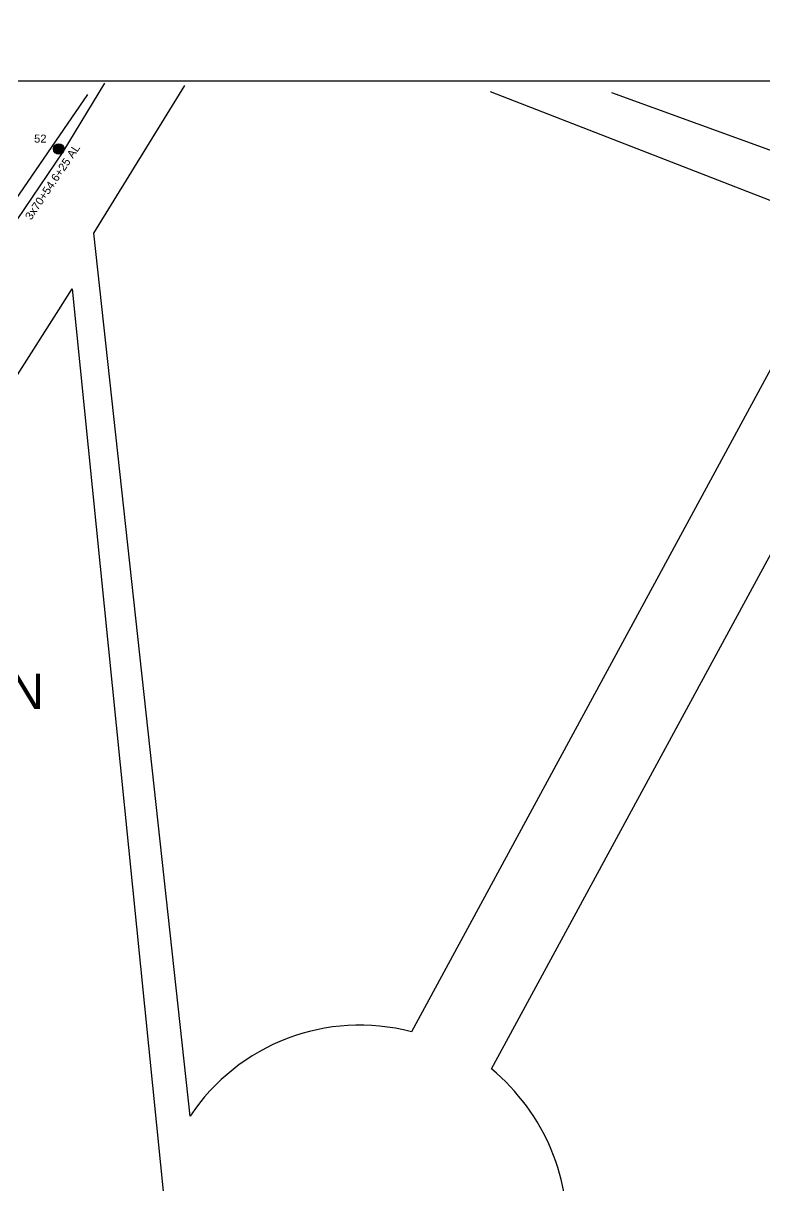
# Model space of a CAD drawing. Header units: millimetres. Extents: x 1421 to 7616, y 908 to 2861.
# Drawn here: x 6374.5 to 6541.2, y 2599.2 to 2860.7 of the extents above; entities that cross this region are included whole.
import ezdxf
from ezdxf.enums import TextEntityAlignment as Align

# ---------------------------------------------------------------- set-up
doc = ezdxf.new("R2010")
doc.units = ezdxf.units.MM
for name, color, linetype in [('TEXT ΚΑΛΩΔΙΩΝ', 7, 'Continuous'), ('Στύλος Ξύλινος', 7, 'Continuous'), ('Στύλος Ξύλινος @ 1', 7, 'Continuous'), ('Υπόβαθρο ΔΕΗ', 7, 'Continuous')]:
    doc.layers.add(name, color=color, linetype=linetype)
doc.layers.add('Άγνωστα', color=7, linetype='Continuous', lineweight=30)
doc.layers.add('Συνεστραμμένα ΧΤ   3x70+54.6+25 AL', color=7, linetype='SYN_LINE', lineweight=30)
doc.styles.add('arial', font='ARIAL.TTF')
doc.styles.get("Standard").update_dxf_attribs({"font": 'ARIAL.TTF', "height": 1.8})
doc.linetypes.add('SYN_LINE', pattern='A,0.5,-0.0001,["/\\/\\/\\/",Standard,S=0.1,R=0,X=0,Y=-0.05],-0.25', length=0.7501)

# ---------------------------------------------------------------- blocks, each defined once
blk = doc.blocks.new('ΥΠΑΡΧΩΝ ΞΥΛΙΝΟΣ ΣΤΥΛΟΣ')
at = {"layer": 'Στύλος Ξύλινος'}
h = blk.add_hatch(color=7, dxfattribs=at)
h.paths.add_polyline_path([(-2.62, 0, 0.270008), (-1.29, -2.28), (1.3, 2.27, 0.576266)])
h.paths.add_polyline_path([(-1.29, -2.28, 0.574793), (2.62, 0, 0.268822), (1.3, 2.27)])
at = {"layer": 'Στύλος Ξύλινος', "color": 7}
blk.add_line((-1.29, -2.28), (1.3, 2.27), dxfattribs=at)
blk.add_circle((0, 0), 2.62, dxfattribs=at)
at = {"layer": 'Στύλος Ξύλινος', "color": 1, "flags": 4}
for tag, p in [('ΑΡΙΘΜΟΣ', (-4.91, 8.6)), ('ΤΥΠΟΣ', (-4.85, 3.39))]:
    blk.add_attdef(tag, p, '', height=4, dxfattribs=at)

msp = doc.modelspace()

# ---------------------------------------------------------------- linework, layer by layer
at = {"layer": 'Άγνωστα', "lineweight": -3, "ltscale": 0.1}
msp.add_lwpolyline([(7529.06, 1836.26), (5255.84, 1836.26), (5255.84, 2847.77), (7529.06, 2847.77)], close=True, dxfattribs=at)
at = {"layer": 'Συνεστραμμένα ΧΤ   3x70+54.6+25 AL', "color": 6, "lineweight": -3, "ltscale": 15}
msp.add_lwpolyline([(6355.35, 2792.4), (6371.36, 2813.89), (6383.42, 2831.74), (6392.79, 2847.23)], dxfattribs=at)
at = {"layer": 'Υπόβαθρο ΔΕΗ', "lineweight": -3, "ltscale": 0.1}
for points in [[(6388.9, 2844.7), (6369.08, 2815.8), (6311.31, 2853.44), (6315.53, 2860.69)], [(6576.07, 2844.71), (6564.18, 2824.16), (6506.82, 2845.03)], [(6211.94, 2527.94), (6385.44, 2800.93), (6408.93, 2568.15), (6211.94, 2527.94)]]:
    msp.add_lwpolyline(points, dxfattribs=at)
for points in [[(6479.46, 2845.35), (6559.48, 2814.21), (6461.72, 2633.82, 0.320759), (6411.97, 2614.8), (6390.31, 2813.49), (6410.82, 2846.7)], [(6607.77, 2609.6), (6496.68, 2584.97, 0.245596), (6479.74, 2625.45), (6578.46, 2807.45), (6611.73, 2793.95)]]:
    msp.add_lwpolyline(points, format="xyb", dxfattribs=at)

# ---------------------------------------------------------------- block references
at = {"layer": 'Στύλος Ξύλινος @ 1', "lineweight": -3, "ltscale": 40}
ref = msp.add_blockref('ΥΠΑΡΧΩΝ ΞΥΛΙΝΟΣ ΣΤΥΛΟΣ', (6382.45, 2832.4), dxfattribs=dict(at, xscale=0.4499999999998181, yscale=0.4499999999998181, zscale=0.4499999999998181))
ref.add_attrib('ΤΥΠΟΣ', '52', (6376.9, 2833.84), dxfattribs={"layer": 'Στύλος Ξύλινος', "height": 1.8, "flags": 4})

# ---------------------------------------------------------------- texts
at = {"layer": 'TEXT ΚΑΛΩΔΙΩΝ', "lineweight": -3, "ltscale": 0.1, "style": 'arial'}
msp.add_text(' 3x70+54.6+25 AL', height=1.8, rotation=55.9405, dxfattribs=at).set_placement((6380.84, 2824.71), align=Align.MIDDLE_CENTER)
at = {"layer": 'Υπόβαθρο ΔΕΗ', "lineweight": -3, "insert": (6342.56, 2715.07), "char_height": 8, "width": 84.6573, "attachment_point": 1}
msp.add_mtext('Φ{\\H1.0833x;Φ}-2N', dxfattribs=at)

doc.saveas('drawing.dxf')
